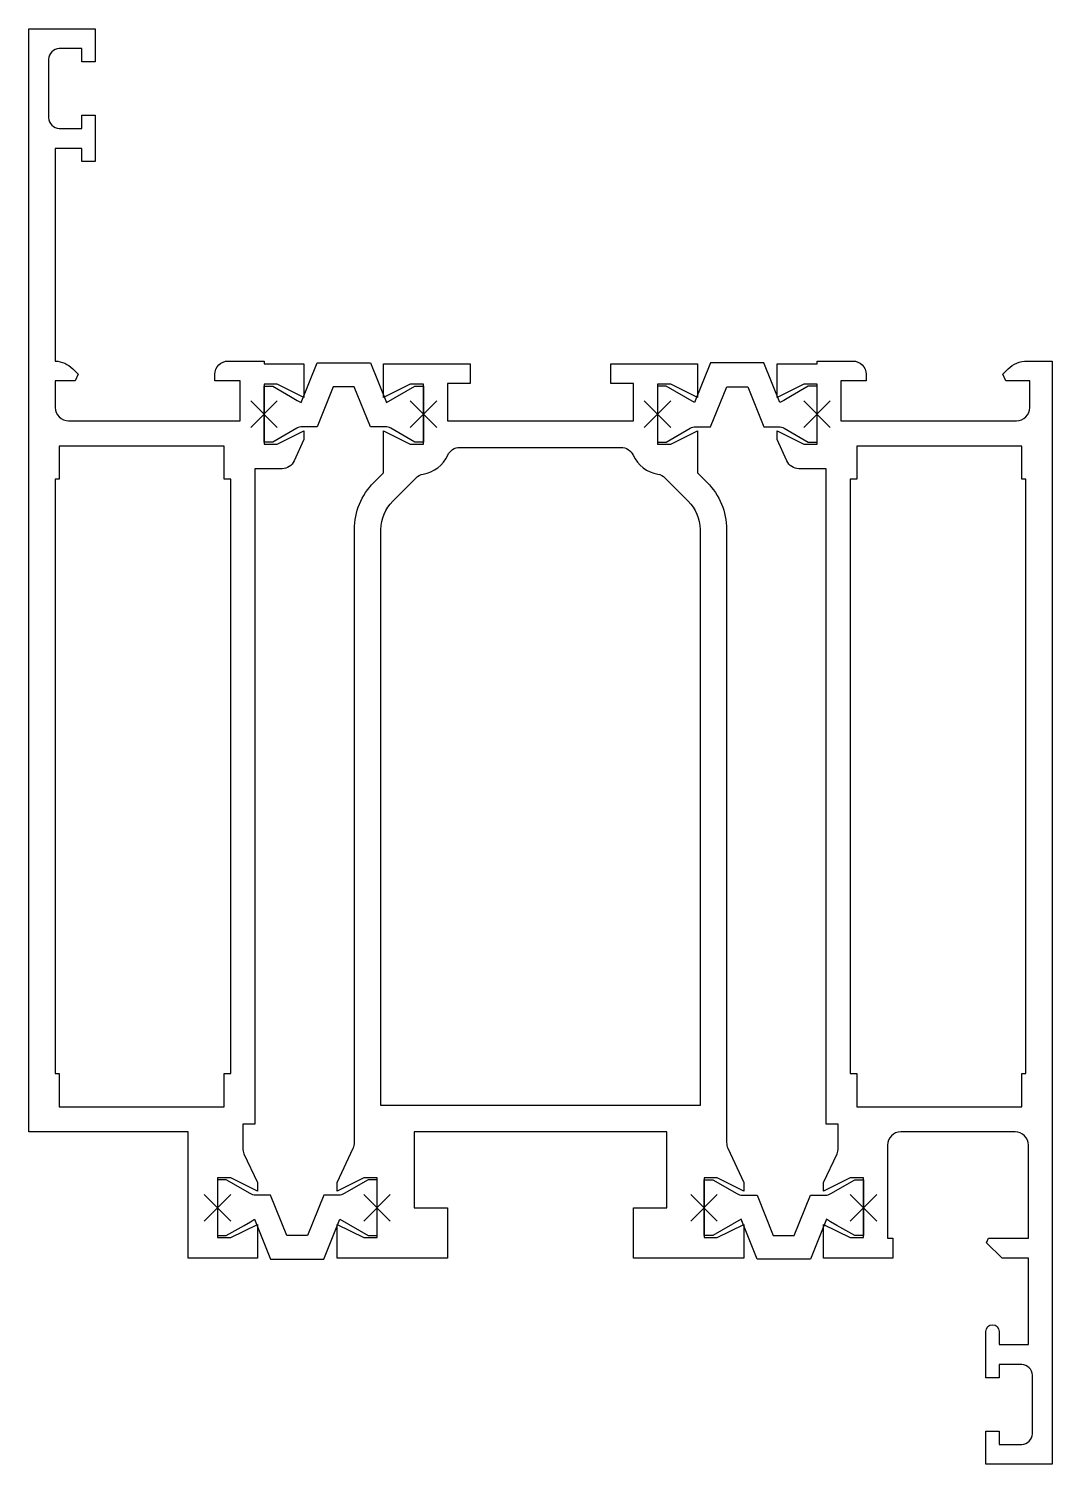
# Model space of a CAD drawing. Header units: millimetres. Extents: x -77 to 0, y 6 to 114.
import ezdxf

# ---------------------------------------------------------------- set-up
doc = ezdxf.new("R2010")
doc.units = ezdxf.units.MM
doc.header["$PDMODE"] = 3
doc.header["$PDSIZE"] = 1
doc.layers.add('X_SNAP', color=7, linetype='Continuous', lineweight=0, plot=False)

msp = doc.modelspace()

# ---------------------------------------------------------------- linework, layer by layer
for points in [[(-73.69, 88.42), (-73.29, 88.01), (-73.5, 87.5), (-75, 87.5), (-75, 85.5, 0.414214), (-74, 84.5), (-61.1, 84.5), (-61.1, 87.5), (-63, 87.5), (-63, 88, -0.414214), (-62, 89), (-59.3, 89), (-59.3, 88.8), (-56.3, 88.8), (-56.3, 86.25), (-58.3, 87.25), (-59.3, 87.25), (-59.3, 82.75), (-58.3, 82.75), (-56.3, 83.75), (-56.3, 83.1), (-57.03, 81.49, -0.294108), (-57.94, 80.9), (-60, 80.9), (-60, 31.6), (-60.9, 31.6), (-60.9, 29.78, 0.109518), (-60.81, 29.36), (-59.8, 27.2), (-59.8, 26.55), (-61.8, 27.55), (-62.8, 27.55), (-62.8, 23.05), (-61.8, 23.05), (-59.8, 24.05), (-59.8, 21.5), (-65, 21.5), (-65, 31), (-77, 31), (-77, 114), (-72, 114), (-72, 111.5), (-73, 111.5), (-73, 112.5), (-74.7, 112.5, 0.414214), (-75.5, 111.7), (-75.5, 107.3, 0.414214), (-74.7, 106.5), (-73, 106.5), (-73, 107.5), (-72, 107.5), (-72, 104), (-73, 104), (-73, 105), (-75, 105), (-75, 89, -0.185405), (-73.69, 88.42)], [(-55.31, 84.05), (-56.43, 84.05, 0.131652), (-56.83, 83.94), (-58.64, 82.9), (-59.3, 82.9), (-59.3, 87.1), (-58.64, 87.1), (-57.3, 86.33), (-56.81, 86.04), (-56.51, 85.87), (-55.3, 88.87), (-51.3, 88.87), (-50.09, 85.87), (-47.96, 87.1), (-47.3, 87.1), (-47.3, 82.9), (-47.96, 82.9), (-49.77, 83.94, 0.131652), (-50.17, 84.05), (-51.29, 84.05), (-52.52, 87.07), (-54.09, 87.07)], [(-23.2, 27.2), (-23.2, 26.55), (-25.2, 27.55), (-26.2, 27.55), (-26.2, 23.05), (-25.2, 23.05), (-23.2, 24.05), (-23.2, 21.5), (-31.5, 21.5), (-31.5, 25.3), (-29, 25.3), (-29, 31), (-48, 31), (-48, 25.3), (-45.5, 25.3), (-45.5, 21.5), (-53.8, 21.5), (-53.8, 24.05), (-51.8, 23.05), (-50.8, 23.05), (-50.8, 27.55), (-51.8, 27.55), (-53.8, 26.55), (-53.8, 27.2), (-52.59, 29.79, 0.109518), (-52.5, 30.21), (-52.5, 76.33, -0.198912), (-51.04, 79.86), (-50.3, 80.6), (-50.3, 83.1), (-50.3, 83.1), (-50.3, 83.75), (-48.3, 82.75), (-47.3, 82.75), (-47.3, 87.25), (-48.3, 87.25), (-50.3, 86.25), (-50.3, 88.8), (-43.8, 88.8), (-43.8, 87.3), (-45.5, 87.3), (-45.5, 84.5), (-31.5, 84.5), (-31.5, 87.3), (-33.2, 87.3), (-33.2, 88.8), (-26.7, 88.8), (-26.7, 86.25), (-28.7, 87.25), (-29.7, 87.25), (-29.7, 82.75), (-28.7, 82.75), (-26.7, 83.75), (-26.7, 80.6), (-25.96, 79.86, -0.198912), (-24.5, 76.33), (-24.5, 30.21, 0.109518), (-24.41, 29.79), (-23.2, 27.2)], [(-21.69, 84.05), (-20.57, 84.05, -0.131652), (-20.17, 83.94), (-18.36, 82.9), (-17.7, 82.9), (-17.7, 87.1), (-18.36, 87.1), (-19.7, 86.33), (-20.19, 86.04), (-20.49, 85.87), (-21.7, 88.87), (-25.7, 88.87), (-26.91, 85.87), (-29.04, 87.1), (-29.7, 87.1), (-29.7, 82.9), (-29.04, 82.9), (-27.23, 83.94, -0.131652), (-26.83, 84.05), (-25.71, 84.05), (-24.49, 87.07), (-22.91, 87.07)], [(-17.7, 88.8), (-17.7, 89), (-15, 89, -0.414214), (-14, 88), (-14, 87.5), (-15.9, 87.5), (-15.9, 84.5), (-2.7, 84.5, 0.414214), (-1.7, 85.5), (-1.7, 87.5), (-3.5, 87.5), (-3.71, 88.01), (-3.31, 88.41, -0.198912), (-1.9, 89), (0, 89), (0, 6), (-5, 6), (-5, 8.5), (-4, 8.5), (-4, 7.5), (-2.3, 7.5, 0.414214), (-1.5, 8.3), (-1.5, 12.7, 0.414214), (-2.3, 13.5), (-4, 13.5), (-4, 12.5), (-5, 12.5), (-5, 16, -1), (-4, 16), (-4, 15), (-1.8, 15), (-1.8, 21.5), (-3.78, 21.5), (-4.94, 22.66), (-4.8, 23), (-1.8, 23), (-1.8, 30, 0.414214), (-2.8, 31), (-11.4, 31, 0.414214), (-12.4, 30), (-12.4, 23), (-12, 23), (-12, 21.5), (-17.2, 21.5), (-17.2, 24.05), (-15.2, 23.05), (-14.2, 23.05), (-14.2, 27.55), (-15.2, 27.55), (-17.2, 26.55), (-17.2, 27.2), (-16.19, 29.36, 0.109518), (-16.1, 29.78), (-16.1, 31.6), (-17, 31.6), (-17, 80.9), (-19.06, 80.9, -0.294108), (-19.97, 81.49), (-20.7, 83.1), (-20.7, 83.75), (-18.7, 82.75), (-17.7, 82.75), (-17.7, 87.25), (-18.7, 87.25), (-20.7, 86.25), (-20.7, 88.8), (-17.7, 88.8)], [(-49.62, 78.45), (-47.86, 80.21, -0.154989), (-47.33, 80.49, 0.248244), (-45.48, 81.91, -0.293963), (-44.57, 82.5), (-32.44, 82.5, -0.293963), (-31.53, 81.91, 0.248244), (-29.67, 80.49, -0.154989), (-29.14, 80.21), (-27.38, 78.45, -0.198912), (-26.5, 76.33), (-26.5, 33), (-50.5, 33), (-50.5, 76.33, -0.198912), (-49.62, 78.45)], [(-58.81, 26.25), (-59.93, 26.25, -0.131652), (-60.33, 26.36), (-62.14, 27.4), (-62.8, 27.4), (-62.8, 23.2), (-62.14, 23.2), (-60.8, 23.97), (-60.31, 24.25), (-60.01, 24.43), (-58.8, 21.42), (-54.8, 21.42), (-53.59, 24.43), (-51.46, 23.2), (-50.8, 23.2), (-50.8, 27.4), (-51.46, 27.4), (-53.27, 26.36, -0.131652), (-53.67, 26.25), (-54.79, 26.25), (-56.02, 23.22), (-57.59, 23.22)], [(-18.19, 26.25), (-17.07, 26.25, 0.131652), (-16.67, 26.36), (-14.86, 27.4), (-14.2, 27.4), (-14.2, 23.2), (-14.86, 23.2), (-16.2, 23.97), (-16.69, 24.25), (-16.99, 24.43), (-18.2, 21.42), (-22.2, 21.42), (-23.41, 24.43), (-25.54, 23.2), (-26.2, 23.2), (-26.2, 27.4), (-25.54, 27.4), (-23.73, 26.36, 0.131652), (-23.33, 26.25), (-22.21, 26.25), (-20.99, 23.22), (-19.41, 23.22)]]:
    msp.add_lwpolyline(points, format="xyb", close=True)
for points in [[(-62.3, 82.6), (-74.7, 82.6), (-74.7, 80.1), (-75, 80.1), (-75, 35.4), (-74.7, 35.4), (-74.7, 32.9), (-62.3, 32.9), (-62.3, 35.4), (-61.8, 35.4), (-61.8, 80.1), (-62.3, 80.1), (-62.3, 82.6)], [(-15.2, 80.1), (-15.2, 35.4), (-14.7, 35.4), (-14.7, 32.9), (-2.3, 32.9), (-2.3, 35.4), (-2, 35.4), (-2, 80.1), (-2.3, 80.1), (-2.3, 82.6), (-14.7, 82.6), (-14.7, 80.1), (-15.2, 80.1)]]:
    msp.add_lwpolyline(points, close=True)
at = {"layer": 'X_SNAP'}
for p in [(-59.3, 85), (-59.3, 85), (-59.3, 85), (-47.3, 85), (-47.3, 85), (-47.3, 85), (-29.7, 85), (-29.7, 85), (-29.7, 85), (-17.7, 85), (-17.7, 85), (-17.7, 85), (-62.8, 25.3), (-62.8, 25.3), (-62.8, 25.3), (-50.8, 25.3), (-50.8, 25.3), (-50.8, 25.3), (-26.2, 25.3), (-26.2, 25.3), (-26.2, 25.3), (-14.2, 25.3), (-14.2, 25.3), (-14.2, 25.3)]:
    msp.add_point(p, dxfattribs=at)

doc.saveas('drawing.dxf')
